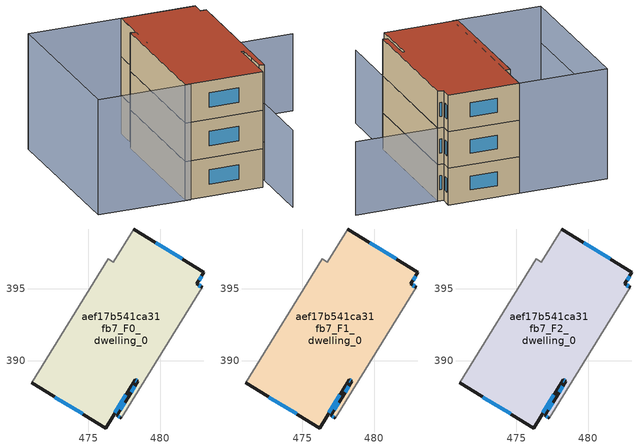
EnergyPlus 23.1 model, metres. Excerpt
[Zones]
aef17b541ca31fb7_F0_dwelling_0
 floor ground (EU_floor_Construction): 483.04,396.15 482.55,395.35 482.94,395.11 477.3,385.98 476.96,386.19 477.76,387.46 478.43,388.57 478.25,388.68 476.2,385.31 471.04,388.45 476.38,397.09 476.73,396.87 478.15,399.18 z0
 wall outside (EU_wall_Construction): 471.04,388.45 476.2,385.31 478.25,388.68 478.43,388.57 477.76,387.46 476.96,386.19 477.3,385.98 / 482.94,395.11 482.55,395.35 483.04,396.15 478.15,399.18 z0:3
 wall adiabatic (EU_wall_Construction): 478.15,399.18 476.73,396.87 476.38,397.09 471.04,388.45 / 477.3,385.98 482.94,395.11 z0:3
 window (EU_Window_Construction): 476.84,386.36 477.61,387.63 / 472.65,387.47 474.59,386.29 / 481.52,397.09 479.68,398.23 / 482.7,395.6 482.89,395.9 / 482.82,395.18 482.67,395.27 / 477.07,386.13 477.19,386.05 / 477.51,387.07 477.21,386.59 / 478.22,388.22 477.97,387.81 / 478.3,388.65 478.37,388.6 z0.93:2.07
aef17b541ca31fb7_F1_dwelling_0
 floor to aef17b541ca31fb7_F0_dwelling_0 (EU_floor_Construction): 483.04,396.15 482.55,395.35 482.94,395.11 477.29,385.98 476.96,386.19 477.76,387.46 478.43,388.57 478.25,388.68 476.2,385.31 471.04,388.45 476.38,397.09 476.73,396.87 478.15,399.18 z3
 wall outside (EU_wall_Construction): 471.04,388.45 476.2,385.31 478.25,388.68 478.43,388.57 477.76,387.46 476.96,386.19 477.3,385.98 / 482.94,395.11 482.55,395.35 483.04,396.15 478.15,399.18 z3:6
 wall adiabatic (EU_wall_Construction): 478.15,399.18 476.73,396.87 476.38,397.09 471.04,388.45 / 477.3,385.98 482.94,395.11 z3:6
 window (EU_Window_Construction): 476.84,386.36 477.61,387.63 / 472.65,387.47 474.59,386.29 / 481.52,397.09 479.68,398.23 / 482.7,395.6 482.89,395.9 / 482.82,395.18 482.67,395.27 / 477.07,386.13 477.19,386.05 / 477.51,387.07 477.21,386.59 / 478.22,388.22 477.97,387.81 / 478.3,388.65 478.37,388.6 z3.93:5.07
aef17b541ca31fb7_F2_dwelling_0
 floor to aef17b541ca31fb7_F1_dwelling_0 (EU_floor_Construction): 483.04,396.15 482.55,395.35 482.94,395.11 477.29,385.98 476.96,386.19 477.76,387.46 478.43,388.57 478.25,388.68 476.2,385.31 471.04,388.45 476.38,397.09 476.73,396.87 478.15,399.18 z6
 wall outside (EU_wall_Construction): 471.04,388.45 476.2,385.31 478.25,388.68 478.43,388.57 477.76,387.46 476.96,386.19 477.3,385.98 / 482.94,395.11 482.55,395.35 483.04,396.15 478.15,399.18 z6:9
 wall adiabatic (EU_wall_Construction): 478.15,399.18 476.73,396.87 476.38,397.09 471.04,388.45 / 477.3,385.98 482.94,395.11 z6:9
 window (EU_Window_Construction): 476.84,386.36 477.61,387.63 / 472.65,387.47 474.59,386.29 / 481.52,397.09 479.68,398.23 / 482.7,395.6 482.89,395.9 / 482.82,395.18 482.67,395.27 / 477.07,386.13 477.19,386.05 / 477.51,387.07 477.21,386.59 / 478.22,388.22 477.97,387.81 / 478.3,388.65 478.37,388.6 z6.93:8.07
 roof outside (EU_roof_Construction): 478.43,388.57 477.76,387.46 476.96,386.19 477.3,385.98 482.94,395.11 482.55,395.35 483.04,396.15 478.15,399.18 476.73,396.87 476.38,397.09 471.04,388.45 476.2,385.31 478.25,388.68 z9
shading: 474.51,381.47 482.93,395.11 / 482.93,395.11 488.64,391.58 / 472.03,402.97 465.24,391.97 z0:6; 465.23,391.98 472.03,402.97 / 472.03,402.97 478.16,399.18 / 478.16,399.18 471.36,388.19 / 471.36,388.19 465.23,391.98 z0:9
[Building]
EU S2 Campaign: North Axis=0; Terrain=City; Solar Distribution=FullExterior
[Site:Location]
Montreal-Trudeau.Intl.AP: Latitude=45.4667; Longitude=-73.75; Time Zone=-5; Elevation=36
[SizingPeriod:WeatherFileDays]
AnnualSizingPeriod: Begin Month=1; Begin Day of Month=1; End Month=12; End Day of Month=31; Day of Week for Start Day=Monday; Use Weather File Daylight Saving Period=No; Use Weather File Rain and Snow Indicators=No
[MATERIAL]
EU_InternalMass_Material: Roughness=MediumRough; Thickness=0.1; Conductivity=1; Density=1800; Specific Heat=900; Thermal Absorptance=0.9; Solar Absorptance=0.7; Visible Absorptance=0.7
[MATERIAL:NOMASS] Roughness=MediumRough; Thermal Absorptance=0.9; Solar Absorptance=0.7; Visible Absorptance=0.7
Name | Thermal Resistance
EU_wall_NoMass; EU_floor_NoMass | 1.51479
EU_roof_NoMass | 2.84114
[WINDOWMATERIAL:SIMPLEGLAZINGSYSTEM]
EU_Window_SimpleGlazing: UFactor=3.53504; Solar Heat Gain Coefficient=0.8; Visible Transmittance=0.8
[CONSTRUCTION]
EU_wall_Construction: EU_wall_NoMass
EU_roof_Construction: EU_roof_NoMass
EU_floor_Construction: EU_floor_NoMass
EU_Window_Construction: EU_Window_SimpleGlazing
EU_InternalMass_Construction: EU_InternalMass_Material
[ZONE] Type=1; Multiplier=1; Ceiling Height=autocalculate; Volume=246.615; Floor Area=autocalculate; Part of Total Floor Area=Yes
aef17b541ca31fb7_F0_dwelling_0; aef17b541ca31fb7_F1_dwelling_0; aef17b541ca31fb7_F2_dwelling_0
[INTERNALMASS] Construction=EU_InternalMass_Construction; Surface Area=82.2046
Name | Zone or ZoneList
aef17b541ca31fb7_F0_dwelling_0_EU_InternalMass | aef17b541ca31fb7_F0_dwelling_0
aef17b541ca31fb7_F1_dwelling_0_EU_InternalMass | aef17b541ca31fb7_F1_dwelling_0
aef17b541ca31fb7_F2_dwelling_0_EU_InternalMass | aef17b541ca31fb7_F2_dwelling_0
[OTHEREQUIPMENT] Fuel Type=Electricity; Design Level Calculation Method=Watts/Area; Power per Zone Floor Area=1; Fraction Latent=0; Fraction Radiant=0; Fraction Lost=0; Carbon Dioxide Generation Rate=0; EndUse Subcategory=EU_Step8_InternalGains
Name | Zone or ZoneList or Space or SpaceList | Schedule
EU_Step8_InternalGain_aef17b541ca31fb7_F0_dwelling_0_f000 | aef17b541ca31fb7_F0_dwelling_0 | EU_Step8_GainSchedule_aef17b541ca31fb7_F0_dwelling_0_f000
EU_Step8_InternalGain_aef17b541ca31fb7_F1_dwelling_0_f000 | aef17b541ca31fb7_F1_dwelling_0 | EU_Step8_GainSchedule_aef17b541ca31fb7_F1_dwelling_0_f000
EU_Step8_InternalGain_aef17b541ca31fb7_F2_dwelling_0_f000 | aef17b541ca31fb7_F2_dwelling_0 | EU_Step8_GainSchedule_aef17b541ca31fb7_F2_dwelling_0_f000
[ZONEVENTILATION:DESIGNFLOWRATE] Schedule=EU_AlwaysOn; Design Flow Rate Calculation Method=AirChanges/Hour; Air Changes per Hour=0.775154; Ventilation Type=Natural; Fan Pressure Rise=0; Fan Total Efficiency=1; Constant Term Coefficient=1; Temperature Term Coefficient=0; Velocity Term Coefficient=0; Velocity Squared Term Coefficient=0; Minimum Indoor Temperature=-100; Maximum Indoor Temperature=100; Delta Temperature=-100; Minimum Outdoor Temperature=-100; Maximum Outdoor Temperature=100; Maximum Wind Speed=40
Name | Zone or ZoneList or Space or SpaceList
EU_ConstantAir_aef17b541ca31fb7_F0_dwelling_0 | aef17b541ca31fb7_F0_dwelling_0
EU_ConstantAir_aef17b541ca31fb7_F1_dwelling_0 | aef17b541ca31fb7_F1_dwelling_0
EU_ConstantAir_aef17b541ca31fb7_F2_dwelling_0 | aef17b541ca31fb7_F2_dwelling_0
[HVACTEMPLATE:THERMOSTAT] Constant Heating Setpoint=20; Constant Cooling Setpoint=50
EU_HeatOnly_aef17b541ca31fb7_F0_dwelling_0; EU_HeatOnly_aef17b541ca31fb7_F1_dwelling_0; EU_HeatOnly_aef17b541ca31fb7_F2_dwelling_0
[HVACTEMPLATE:ZONE:IDEALLOADSAIRSYSTEM] System Availability Schedule=EU_AlwaysOn; Maximum Heating Supply Air Temperature=50; Minimum Cooling Supply Air Temperature=13; Maximum Heating Supply Air Humidity Ratio=0.0156; Minimum Cooling Supply Air Humidity Ratio=0.0077; Heating Limit=NoLimit; Cooling Limit=NoLimit; Heating Availability Schedule=EU_AlwaysOn; Cooling Availability Schedule=EU_CoolingOff; Dehumidification Control Type=ConstantSensibleHeatRatio; Cooling Sensible Heat Ratio=0.7; Dehumidification Setpoint=60; Humidification Control Type=None; Humidification Setpoint=30; Outdoor Air Method=None; Outdoor Air Flow Rate per Person=0.00944; Outdoor Air Flow Rate per Zone Floor Area=0; Outdoor Air Flow Rate per Zone=0; Demand Controlled Ventilation Type=None; Outdoor Air Economizer Type=NoEconomizer; Heat Recovery Type=None; Sensible Heat Recovery Effectiveness=0.7; Latent Heat Recovery Effectiveness=0.65
Name | Template Thermostat
aef17b541ca31fb7_F0_dwelling_0 | EU_HeatOnly_aef17b541ca31fb7_F0_dwelling_0
aef17b541ca31fb7_F1_dwelling_0 | EU_HeatOnly_aef17b541ca31fb7_F1_dwelling_0
aef17b541ca31fb7_F2_dwelling_0 | EU_HeatOnly_aef17b541ca31fb7_F2_dwelling_0
[SIZING:ZONE] Zone Cooling Design Supply Air Temperature Input Method=SupplyAirTemperature; Zone Cooling Design Supply Air Temperature=13; Zone Heating Design Supply Air Temperature Input Method=SupplyAirTemperature; Zone Heating Design Supply Air Temperature=50; Zone Cooling Design Supply Air Humidity Ratio=0.008; Zone Heating Design Supply Air Humidity Ratio=0.008; Cooling Design Air Flow Method=DesignDay; Cooling Design Air Flow Rate=0; Cooling Minimum Air Flow per Zone Floor Area=0.000762; Cooling Minimum Air Flow=0; Cooling Minimum Air Flow Fraction=0.2; Heating Design Air Flow Method=DesignDay; Heating Design Air Flow Rate=0; Heating Maximum Air Flow per Zone Floor Area=0.002032; Heating Maximum Air Flow=0.141576; Heating Maximum Air Flow Fraction=0.3; Account for Dedicated Outdoor Air System=No; Dedicated Outdoor Air System Control Strategy=NeutralSupplyAir; Dedicated Outdoor Air Low Setpoint Temperature for Design=autosize; Dedicated Outdoor Air High Setpoint Temperature for Design=autosize; Zone Load Sizing Method=Sensible Load Only No Latent Load; Zone Latent Cooling Design Supply Air Humidity Ratio Input Method=HumidityRatioDifference; Zone Cooling Design Supply Air Humidity Ratio Difference=0.005; Zone Latent Heating Design Supply Air Humidity Ratio Input Method=HumidityRatioDifference; Zone Humidification Design Supply Air Humidity Ratio Difference=0.005
aef17b541ca31fb7_F0_dwelling_0; aef17b541ca31fb7_F1_dwelling_0; aef17b541ca31fb7_F2_dwelling_0
[SCHEDULE:CONSTANT]
Name | Hourly Value
EU_AlwaysOn | 1
EU_CoolingOff | 0
[SCHEDULE:FILE] Column Number=1; Rows to Skip at Top=0; Number of Hours of Data=8760; Column Separator=Comma; Interpolate to Timestep=No; Minutes per Item=60; Adjust Schedule for Daylight Savings=Yes
Name | File
EU_Step8_GainSchedule_aef17b541ca31fb7_F0_dwelling_0_f000 | ../../schedules/aef17b541ca31fb7/aef17b541ca31fb7_F0_dwelling_0_f000_gain.csv
EU_Step8_GainSchedule_aef17b541ca31fb7_F1_dwelling_0_f000 | ../../schedules/aef17b541ca31fb7/aef17b541ca31fb7_F1_dwelling_0_f000_gain.csv
EU_Step8_GainSchedule_aef17b541ca31fb7_F2_dwelling_0_f000 | ../../schedules/aef17b541ca31fb7/aef17b541ca31fb7_F2_dwelling_0_f000_gain.csv
